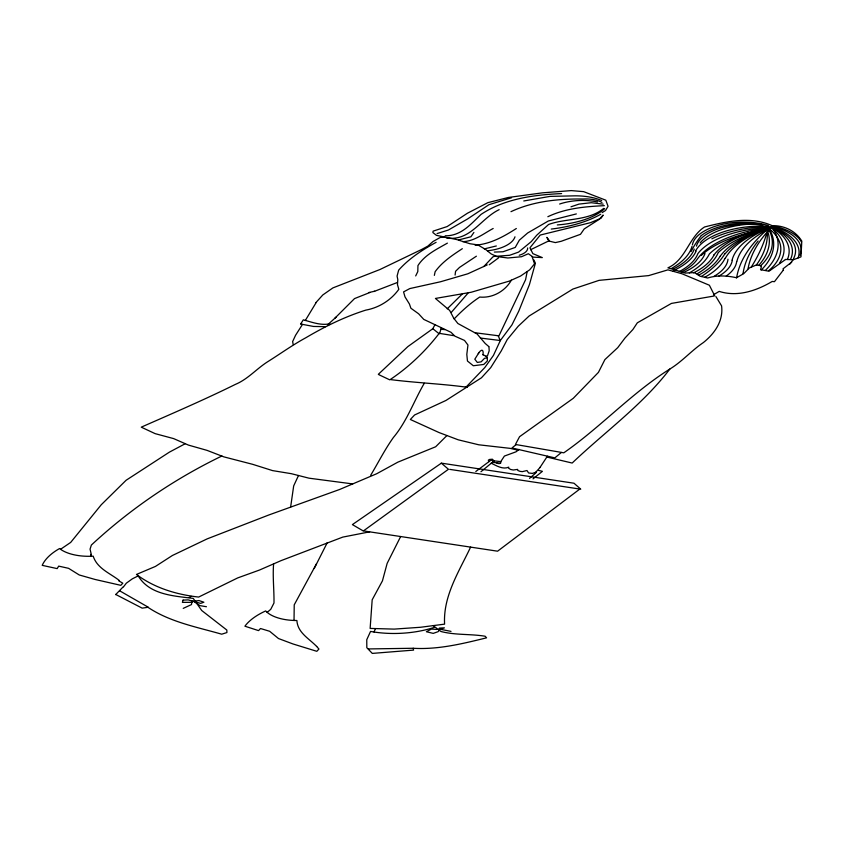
<?xml version="1.0" encoding="UTF-8"?>
<svg xmlns="http://www.w3.org/2000/svg" width="844" height="844" viewBox="0 0 844 844"><rect width="100%" height="100%" fill="white"/><g stroke="black" fill="none" stroke-linecap="round" stroke-linejoin="round"><path stroke-width="1.27" d="M487.357 357.118L487.326 360.989L483.76 364.45L473.305 365.747L467.46 361.021L466.806 354.385L467.956 345.038L464.506 340.427L454.884 336.155L451.023 332.304L423.783 319.401L418.624 313.789L410.901 308.239L409.424 303.998L405.014 296.909L403.569 291.908L409.804 288.574L440.579 281.748L467.819 273.794L487.252 264.91M483.053 354.986L483.148 352.022C482.779 347.791 479.086 351.927 478.263 353.668M290.642 507.001L293.68 485.912L298.481 475.51M191.968 600.801L191.504 604.568L183.232 608.376M273.593 563.961C272.58 576.895 274.184 589.945 273.983 602.996L270.745 609.326L267.168 612.375M455.095 275.07L455.57 271.304L459.526 267.411L476.396 256.186M527.11 271.895L525.601 279.659L498.941 335.838L475.14 332.758M434.343 275.387L435.145 271.694C442.214 261.914 452.395 255.226 462.333 248.685M760.518 269.69L761.383 266.778L760.75 265.66L756.192 265.037L749.345 267.959L743.722 273.656L736.506 277.739C727.053 275.577 716.946 275.112 707.61 278.014L700.024 276.178L694.443 272.612L685.18 273.066L667.952 267.822C685.993 259.825 688.651 237.206 704.487 227.004C726.304 221.434 750.59 216.011 772.091 225.643C784.097 225.432 795.438 230.665 801.8 241.089L800.977 256.892L793.423 259.709L785.426 259.435M439.524 333.718L441.306 328.052M424.258 383.313C413.824 401.185 406.85 421.494 393.399 437.487C384.78 449.578 378.312 462.596 370.727 475.183M374.029 632.019L375.263 629.075M438.774 629.402L439.323 628.084L444.419 627.862L439.534 629.582M533.819 259.899L535.413 263.201L529.452 284.523L518.838 310.982L511.928 324.908L500.334 340.522L493.455 355.398L484.815 367.551L466.015 387.111C441.117 383.767 415.913 382.817 390.962 379.652M415.691 275.925L417.801 271.589L417.938 265.586C424.754 254.877 436.728 249.244 447.394 243.125M400.657 536.531L387.153 563.37L382.438 580.872L372.183 599.799L370.136 628.421L394.169 629.107L420.586 627.261L444.588 624.138C443.037 595.959 459.052 571.536 470.604 547.112M327.25 542.713L314.211 568.508M378.312 374.325L407.852 346.599L432.824 328.706L434.882 324.813M316.468 563.813L294.229 604.831L294.028 620.477M540.002 467.449L547.376 456.224M302.521 324.36L295.558 335.29L292.625 341.567L293.195 344.531M305.264 320.551L315.888 303.007M300.696 323.927L303.323 319.823C311.826 322.165 320.868 325.678 329.782 323.801M540.339 467.154L535.655 472.345M473.895 232.438L470.91 236.784L458.672 239.918M478.938 352.655L474.813 359.206L477.314 362.445L481.143 361.823L484.509 358.331L487.115 357.793M511.369 280.187C505.039 291.275 492.569 298.291 479.74 297.056C470.361 303.218 461.942 310.75 454.177 318.895M789.879 264.098L793.033 259.846M783.095 270.397L774.444 281.685L772.207 281.453C756.435 290.821 737.434 297.236 719.215 291.391L713.518 294.746M439.355 333.158C425.418 351.273 408.749 367.245 389.77 379.853L378.84 374.694M123.498 586.844L126.357 583.162L132.381 578.805L138.511 575.745M715.891 296.518L721.578 305.866C723.561 320.868 714.636 333.517 703.453 342.506C691.531 350.503 682.205 361.538 669.862 369.028C642.326 405.194 604.853 431.854 572.169 463.05L546.806 457.037M534.284 264.172L529.663 269.848L520.505 276.083L509.27 281.126L471.131 292.267L435.409 298.449L449.187 310.033M451.445 312.217L467.977 293.184M328.348 325.288L329.593 323.927M483.812 266.525L492.917 256.871L495.196 256.07M334.846 318.241L354.522 298.597L369.841 292.509M115.67 594.609L123.171 586.865M446.93 435.536L435.662 446.761L397.883 462.143L376.719 473.727L339.626 489.478L268.751 515.009L207.128 538.894L172.387 555.5L155.433 566.429L136.443 574.447C154.452 587.983 176.491 594.577 198.635 597.067L237.723 577.908L259.424 570.069L280.978 560.669L342.78 537.101L369.63 531.847M447.225 308.83L462.132 294.134M791.725 262.083L783.042 268.825L783.485 270.397M315.582 302.964L322.809 294.946L332.905 287.899L379.99 269.5L421.589 249.497L427.813 246.153L432.94 241.563L440.188 237.48L444.334 236.964M328.211 324.254L336.334 316.933M529.547 478.379L535.961 472.809M561.397 452.447L554.835 457.881L511.928 447.974L516.243 444.524M480.953 471.733L494.32 460.729L490.828 460.233L475.794 471.501M533.028 478.875L542.418 471.321L538.715 470.424M519.155 449.409L516.022 451.814L504.406 456.066L500.914 461.362L500.692 463.166L498.973 463.683L496.673 462.934M489.214 264.784L498.53 257.884M603.66 208.415C588.173 221.17 566.535 217.931 548.611 224.462L536.763 235.181L531.266 241.616L518.554 252.113L509.618 255.289L495.185 256.365M785.542 259.519L768.989 271.23L760.94 269.742M669.862 369.028C631.502 393.104 600.875 427.032 563.792 452.817L515.441 444.461L519.545 436.717L573.276 398.305L598.428 372.373L604.895 359.597L617.724 347.665L624.971 338.054L632.905 329.508L637.326 322.819L671.423 303.418L713.94 296.044M441.349 463.177L352.402 524.599L363.057 530.844M60.546 549.296L70.674 542.428L101.248 504.765L126.094 480.278L169.412 452.131L185.184 443.744M189.235 597.552L191.124 596.328M602.131 212.614L605.517 210.525L608.06 206.284L605.813 200.197L583.668 191.651L571.293 190.596L542.492 192.833L508.415 197.464L487.821 202.676L467.407 213.247L447.141 226.572L433.109 231.14L432.877 232.543L436.432 235.339L456.773 239.58L469.981 243.747L477.82 244.887L485.669 249.486L491.197 253.949L496.894 256.576L507.877 257.99L521.55 256.724L528.344 253.727L533.165 257.114L542.323 257.599L532.88 253.643L529.927 247.798L540.244 235.054L590.484 222.679L601.034 218.237L603.154 215.083L599.092 219.429L584.217 228.935L580.472 234.326L561.176 241.3L555.373 242.597L548.874 241.025L546.88 237.354L549.307 240.645L530.644 249.708M516.338 228.502C503.784 236.584 490.332 244.127 475.109 245.193M493.181 228.471C483.443 233.704 474.307 241.31 462.755 241.658M436.105 242.333C422.454 249.856 409.087 258.391 398.663 270.143L397.081 276.062L397.809 279.638L397.461 284.607L398.822 289.302C391.036 300.19 378.935 307.765 365.811 310.117C344.753 316.774 324.908 326.48 305.918 337.706C292.836 344.795 280.936 353.393 268.339 361.316C256.84 368.417 248.062 379.146 235.402 384.389C204.491 399.655 172.788 413.296 141.254 427.159L155.127 433.637L173.642 438.606L188.455 445.104L207.054 450.369L223.818 456.857L252.641 464.316L272.559 470.604L291.317 473.684L308.999 478.179L352.708 483.918M499.173 209.65C480.552 218.522 470.372 241.69 446.254 237.934M510.979 211.675C533.239 201.157 558.559 198.73 582.909 199.015A23.104 11.056 -2.6 0 1 601.951 202.423M221.898 455.992C174.339 478.981 130.06 509.09 91.374 545.045L90.055 549.127L91.31 554.508M397.281 282.529L373.976 291.507M535.898 472.218L532.385 473.41L528.618 472.967L526.972 470.53L522.341 471.638L520.052 471.363L517.762 470.446L517.667 469.401L513.257 470.002L510.546 469.443L508.542 468.125L508.732 467.154C502.897 469.844 496.356 465.645 491.176 463.187M547.851 216.729C565.311 208.32 585.219 206.58 604.346 205.662M672.826 271.357L675.158 270.386M485.827 356.326L487.505 355.735L489.182 350.83L488.982 346.958M570.987 206.801L578.973 204.1L591.264 202.708L603.196 204.142M437.097 233.566L448.438 230.001L467.639 218.923L488.971 204.681L511.559 197.749M576.346 213.922L548.326 221.001L527.669 232.976L519.334 240.181L515.241 247.429L503.024 251.755L494.331 252.071M484.329 248.896L496.335 245.963M368.891 292.52L374.683 291.222M523.765 200.977L550.024 196.388L574.933 195.84A42.4 20.298 -2.6 0 1 601.688 200.492M445.189 235.803C460.951 236.109 470.73 224.23 481.048 214.408C504.723 198.625 533.777 194.858 561.598 193.582M325.51 326.649L313.535 326.449L300.781 324.054M368.512 648.93L413.254 648.266M465.403 387.006L467.386 387.048M436.823 629.413L431.411 629.075L426.399 631.734L433.215 633.38L438.11 631.66L439.967 629.213L451.012 631.386M440.621 329.244L444.936 329.614M492.949 460.74L500.766 461.605M480.405 338.054L500.334 340.522M492.558 462.312L499.711 463.208M449.725 469.369L579.828 489.045L497.591 551.195L363.437 530.908L448.459 469.264L441.306 463.134L573.983 483.222L580.767 489.182M439.323 333.359L453.755 335.659M206.442 606.72L199.944 605.633L194.553 601.909M518.184 450.253L510.219 448.364L478.727 444.788L458.25 439.819L438.964 432.518L410.342 419.489L414.594 414.974L445.959 400.457L481.46 377.796L490.723 367.636L501.188 351.041L507.212 339.604L518.205 326.259L529.104 316.015L572.907 289.059L599.071 280.356L648.688 275.598L667.942 269.858L681.91 273.73L709.382 285.24L714.699 295.748M115.681 594.44L142.14 608.134L147.943 607.311C169.95 622.039 196.62 626.997 221.708 634.192L226.909 632.557L226.825 630.035L201.695 610.497L193.223 598.385C173.537 595.906 148.998 594.841 137.846 575.27M483.042 354.617L485.954 356.295M119.605 590.779L148.375 607.279M118.656 580.756L122.802 583.204L120.819 585.335L95.066 579.459L79.241 574.964L68.586 568.328L58.7 566.124L57.16 568.603L42.2 565.353A73.607 35.237 -2.6 0 1 59.555 548.547A36.598 17.524 -2.6 0 0 93.178 556.164C97.218 568.592 110.058 573.192 119.489 580.619M433.383 625.784L440.927 631.491C455.443 635.279 470.446 633.812 485.121 636.228L486.577 637.821C462.639 643.74 438.015 649.774 413.191 648.276L413.581 650.102L372.299 653.404L366.823 647.717L366.76 639.731L370.548 631.428A68.142 32.621 -2.6 0 0 434.343 627.366M432.824 328.706L438.743 333.454M488.855 346.599L485.226 343.497L477.092 333.981L457.881 323.505L453.745 318.23L449.673 310.434M316.7 646.504C309.147 638.57 297.605 632.8 296.888 620.509A36.598 17.524 -2.6 0 1 265.691 610.94A73.607 35.237 -2.6 0 0 244.908 626.206L258.58 630.626L260.479 628.506L269.658 631.28L278.488 638.539L292.952 643.951L316.838 651.315L318.937 649.036L316.637 646.409M493.856 460.866L492.411 459.22L489.541 459.452L488.328 460.18L488.898 461.615M532.153 256.85L534.516 263.729M498.245 335.743L500.249 340.638M90.772 554.381L91.068 556.481M604.684 208.679A59.249 28.358 -2.6 0 1 557.304 224.937M600.738 214.26A86.552 41.43 -2.6 0 1 551.28 229.072M514.988 236.805A32.283 15.456 -2.6 0 1 487.695 250.742M527.658 247.946A15.772 7.554 -2.6 0 1 519.239 255.247M559.635 204.026A37.832 18.104 -2.6 0 1 597.499 201.969M766.922 229.42A123.129 58.943 -2.6 0 1 758.798 265.269M718.392 252.462A103.717 49.648 -2.6 0 1 760.771 230.528M718.255 252.588A95.805 45.861 -2.6 0 1 697.081 273.846M725.101 253.78A114.351 54.744 -2.6 0 1 765.424 228.597M724.869 253.727A134.439 64.355 -2.6 0 1 701.29 276.547M681.224 272.011A60.357 28.896 -2.6 0 0 696.859 259.773A91.015 43.571 -2.6 0 1 766.352 228.059M743.026 273.656A224.008 107.23 -2.6 0 1 758.123 241.015M720.132 256.238A92.091 44.078 -2.6 0 1 698.494 275.26M714.214 254.508A75 35.902 -2.6 0 1 693.641 272.865M691.13 251.523A274.996 131.643 -2.6 0 1 701.195 235.666M701.332 235.539A50.524 24.191 -2.6 0 1 753.08 223.185M711.851 238.841A74.926 35.87 -2.6 0 1 770.329 226.73M720.27 256.122A97.978 46.905 -2.6 0 1 768.916 228.218M714.035 254.92A83.345 39.9 -2.6 0 1 766.753 228.766M776.227 226.635A55.577 26.607 -2.6 0 1 801.462 242.017M772.513 226.952A70.084 33.549 -2.6 0 1 798.15 257.842M771.384 227.142A74.578 35.701 -2.6 0 1 790.459 259.488M770.962 227.5A89.918 43.044 -2.6 0 1 779.434 263.233M768.093 227.869A433.426 207.476 -2.6 0 1 751.339 266.968M767.333 233.028A188.001 89.991 -2.6 0 1 756.372 264.984M727.992 259.203A56.284 26.945 -2.6 0 1 714.087 276.283M725.028 258.338A83.651 40.037 -2.6 0 1 704.624 277.349M725.27 258.391A103.042 49.321 -2.6 0 1 767.65 228.524M732.043 260.184A95.372 45.65 -2.6 0 1 770.593 227.563M732.286 260.237A54.069 25.879 -2.6 0 1 718.909 276.072M736.675 261.45A56.094 26.85 -2.6 0 1 726.273 276.02M736.949 261.218A109.425 52.381 -2.6 0 1 767.122 229.768M767.312 228.291A100.046 47.886 -2.6 0 0 709.371 253.949A86.109 41.219 -2.6 0 1 689.337 272.897M701.332 255.363A98.252 47.032 -2.6 0 1 767.534 229.41M705.004 253.506A64.366 30.806 -2.6 0 1 683.366 272.528M679.314 271.546A69.799 33.412 -2.6 0 0 697.872 253.611A75.918 36.334 -2.6 0 1 770.213 227.616M748.048 268.772A236.447 113.18 -2.6 0 1 771.036 227.964M736.601 277.898A232.227 111.165 -2.6 0 1 769.739 227.5M767.924 228.291A103.474 49.532 -2.6 0 1 760.571 265.849M769.517 229.283A119.69 57.297 -2.6 0 1 761.415 269.858M771.353 226.371A114.932 55.018 -2.6 0 1 765.413 270.365M770.804 226.846A83.64 40.037 -2.6 0 1 787.378 259.509M769.897 229.22A87.006 41.651 -2.6 0 1 768.821 270.586M700.182 242.882A56.801 27.187 -2.6 0 1 761.573 224.008M696.469 246.11A48.519 23.231 -2.6 0 1 762.902 225.242M694.253 249.085A73.998 35.427 -2.6 0 1 673.501 268.919M696.078 251.195A73.059 34.973 -2.6 0 1 674.578 270.101M692.027 246.258A82.174 39.33 -2.6 0 1 671.866 268.223M695.467 251.206A62.899 30.11 -2.6 0 1 767.185 226.276M692.449 244.834A47.654 22.809 -2.6 0 1 720.301 224.831A47.654 22.809 -2.6 0 1 768.494 225.675M773.452 228.249A64.893 31.059 -2.6 0 1 793.497 258.697M773.874 226.825A58.647 28.074 -2.6 0 1 799.943 255.226M183.085 600.116L182.41 602.373L192.168 602.31L193.476 601.171L199.015 600.569L203.879 602.226L200.619 603.376L188.18 599.894L183.085 600.116"/></g></svg>
